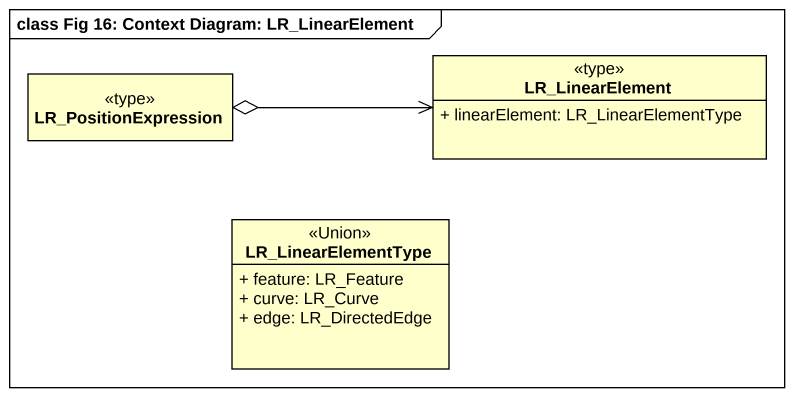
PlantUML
@startuml
mainframe class Fig 16: Context Diagram: LR_LinearElement
hide circle
hide empty members
skinparam classAttributeIconSize 0
class LR_PositionExpression <<type>>
class LR_LinearElement <<type>> {
  + linearElement: LR_LinearElementType
}
class LR_LinearElementType <<Union>> {
  + feature: LR_Feature
  + curve: LR_Curve
  + edge: LR_DirectedEdge
}
LR_PositionExpression o-right-> LR_LinearElement
@enduml
